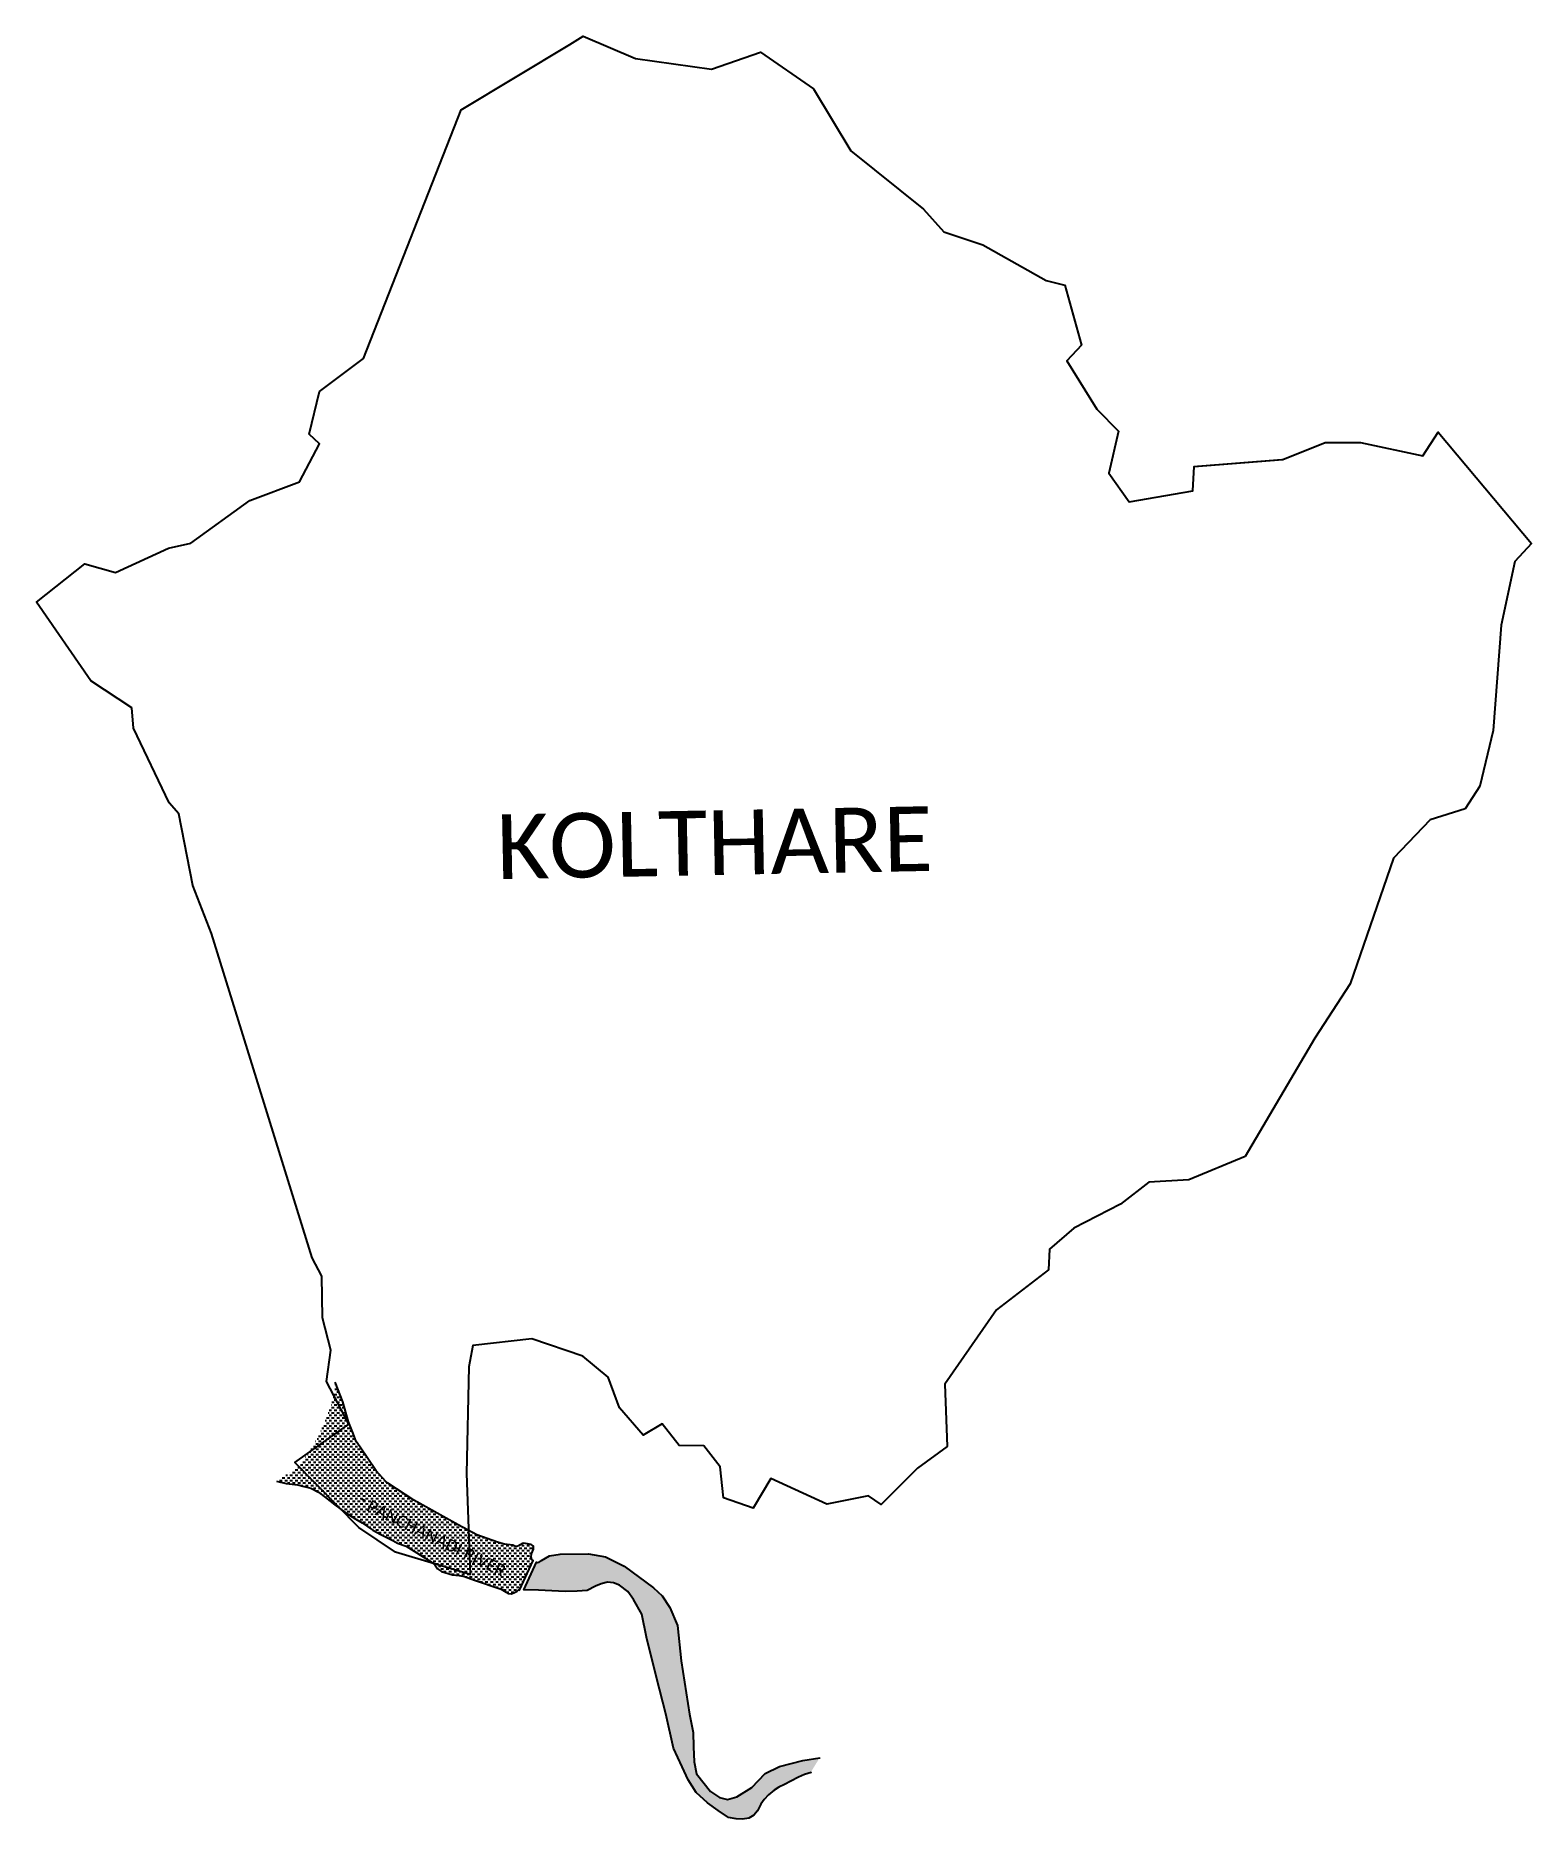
# Model space of a CAD drawing. Header units: metres. Extents: x 301662 to 304177, y 1951236 to 1954233.
import ezdxf

# ---------------------------------------------------------------- set-up
doc = ezdxf.new("R2010")
doc.units = ezdxf.units.M
doc.header["$MEASUREMENT"] = 0
for name, color, linetype in [('ARROW', 7, 'Continuous'), ('RIVER', 4, 'Continuous'), ('RIVER TEXT', 7, 'Continuous'), ('village', 3, 'Continuous'), ('VILLAGE BOUNDRY', 10, 'Continuous'), ('VILLAGE NAME', 250, 'Continuous')]:
    doc.layers.add(name, color=color, linetype=linetype)
doc.styles.get("Standard").update_dxf_attribs({"font": 'simplex.shx'})
doc.dimstyles.get("Standard").update_dxf_attribs({"dimtxt": 0.18, "dimasz": 0.18, "dimexe": 0.18, "dimexo": 0.0625, "dimgap": 0.09, "dimtad": 0, "dimtih": 1, "dimtoh": 1, "dimdec": 4, "dimzin": 0, "dimdsep": 46, "dimtxsty": 'Standard', "dimcen": 0.09, "dimadec": 0, "dimazin": 0, "dimtfac": 1, "dimtdec": 4, "dimtofl": 0, "dimtmove": 0, "dimatfit": 3, "dimfxl": 1, "dimtolj": 1, "dimtzin": 0, "dimarcsym": 0})

msp = doc.modelspace()

# ---------------------------------------------------------------- hatches: boundary and pattern name
at = {"layer": 'RIVER'}
h = msp.add_hatch(dxfattribs=at)
h.set_pattern_fill('DASH', color=256, scale=35)
h.paths.add_polyline_path([(302234.4, 1951821.9), (302207.2, 1951861.2), (302200.6, 1951871.1), (302197, 1951880.1), (302194.6, 1951887.4), (302187.9, 1951904), (302178.4, 1951937.4), (302164.9, 1951971.5), (302164.9, 1951958.4), (302158.2, 1951931.4), (302146, 1951899.5), (302135.2, 1951875.8), (302120.1, 1951851.3), (302107.2, 1951834.8), (302088.5, 1951818.3), (302066.9, 1951804.1), (302083.1, 1951800.6), (302102.4, 1951798.1), (302113.4, 1951795.6), (302124.5, 1951792.3), (302137.1, 1951786), (302149.3, 1951776.6), (302164.8, 1951764.8), (302181.4, 1951752.3), (302200.2, 1951740.7), (302210.5, 1951734.4), (302228.6, 1951722.1), (302242.2, 1951714.6), (302262.1, 1951704.6), (302270, 1951700), (302284.7, 1951694.8), (302326.5, 1951668.6), (302332.7, 1951663.7), (302337.5, 1951657.1), (302343.8, 1951652.4), (302362.6, 1951646.9), (302373.9, 1951645.9), (302382.8, 1951644.3), (302399.2, 1951638.2), (302444.3, 1951622.6), (302452.5, 1951617.5), (302456.7, 1951615.6), (302461.8, 1951615.2), (302466.8, 1951617), (302471, 1951619.7), (302473.2, 1951621.5), (302475.3, 1951621.1), (302498.1, 1951670.7), (302495.9, 1951672.9), (302494.7, 1951676.5), (302495.3, 1951682), (302498.6, 1951689.8), (302498.5, 1951694.9), (302494.6, 1951697.7), (302488.4, 1951699.1), (302485.1, 1951699.8), (302482.1, 1951699.9), (302480, 1951699.4), (302473.6, 1951695.7), (302470.8, 1951694.7), (302467.1, 1951694.8), (302463.7, 1951696.5), (302449.7, 1951698.7), (302437.9, 1951701.8), (302403.5, 1951714.3), (302372, 1951731.1), (302297.4, 1951772.4), (302254, 1951801), (302250.6, 1951803.5)])
h.paths.add_polyline_path([(302204.3, 1951746.4), (302444.9, 1951628.3), (302466.2, 1951671.8), (302225.7, 1951789.9)], flags=24)
h = msp.add_hatch(dxfattribs=at)
h.set_pattern_fill('DASH', color=256, scale=35)
h.paths.add_polyline_path([(302651.1, 1951661.3), (302619.3, 1951677.4), (302591, 1951682.3), (302543.5, 1951681.6), (302525.2, 1951678.6), (302512, 1951670.8), (302507.8, 1951668), (302505.4, 1951667.8), (302503.8, 1951667.9), (302482.4, 1951621.6), (302507.2, 1951621.2), (302551.6, 1951619), (302572, 1951619.2), (302588.6, 1951620.7), (302602.5, 1951627.9), (302612.3, 1951631.9), (302622.7, 1951634.3), (302632.8, 1951633.2), (302643.2, 1951629.6), (302657, 1951618.6), (302666.6, 1951605.6), (302680.3, 1951581), (302688.6, 1951541.9), (302705.2, 1951474.5), (302720.6, 1951413.4), (302733.7, 1951355.4), (302748.1, 1951324.3), (302758.2, 1951302.3), (302772.1, 1951281.2), (302791.1, 1951263.8), (302809, 1951250.6), (302826, 1951238.8), (302839.1, 1951237), (302849.4, 1951236), (302860.3, 1951237.7), (302868.7, 1951243.2), (302874.9, 1951250.1), (302880.5, 1951261.3), (302885.9, 1951269.3), (302893.6, 1951277.3), (302903, 1951284.9), (302910.9, 1951290), (302920.2, 1951294.4), (302930.8, 1951300), (302943.8, 1951307), (302953.6, 1951311.4), (302963.8, 1951314.2), (302979.4, 1951339.6), (302951, 1951334.9), (302911.7, 1951324.6), (302887.7, 1951313.2), (302865.5, 1951289.5), (302840.3, 1951273.8), (302824.7, 1951269.2), (302811, 1951272.6), (302796.1, 1951282.6), (302772.2, 1951312.5), (302768.7, 1951332.5), (302767.4, 1951357.9), (302766.9, 1951382.1), (302760.6, 1951412.6), (302746.6, 1951502.5), (302740.3, 1951561.8), (302727.6, 1951591.9), (302714.6, 1951611.4), (302700.4, 1951625.2)])

# ---------------------------------------------------------------- linework, layer by layer
at = {"layer": 'RIVER', "color": 4}
msp.add_lwpolyline([(302066.8, 1951804.1), (302083.1, 1951800.6), (302102.4, 1951798.1), (302113.4, 1951795.6), (302124.5, 1951792.3), (302137.1, 1951786), (302149.3, 1951776.6), (302164.8, 1951764.8), (302181.4, 1951752.3), (302200.2, 1951740.7), (302210.5, 1951734.4), (302228.6, 1951722.1), (302242.2, 1951714.6), (302262.1, 1951704.6), (302270, 1951700), (302284.7, 1951694.8), (302326.5, 1951668.6), (302332.7, 1951663.7), (302337.5, 1951657.1), (302343.8, 1951652.4), (302362.6, 1951646.9), (302373.9, 1951645.9), (302382.8, 1951644.3), (302399.2, 1951638.2), (302444.3, 1951622.6), (302452.5, 1951617.5), (302456.7, 1951615.6), (302461.8, 1951615.2), (302466.8, 1951617), (302471, 1951619.7), (302472.7, 1951621.1), (302473.6, 1951621.5), (302475.3, 1951621.1), (302498.1, 1951670.7), (302495.9, 1951672.9), (302494.7, 1951676.5), (302495.3, 1951682), (302498.6, 1951689.8), (302498.5, 1951694.9), (302494.6, 1951697.7), (302488.4, 1951699.1), (302485.1, 1951699.8), (302482.1, 1951699.9), (302480, 1951699.4), (302473.6, 1951695.7), (302470.8, 1951694.7), (302467.1, 1951694.8), (302463.7, 1951696.5), (302449.7, 1951698.7), (302437.9, 1951701.8), (302403.5, 1951714.3), (302372, 1951731.1), (302297.4, 1951772.4), (302254, 1951801), (302250.6, 1951803.5), (302250.6, 1951803.5), (302234.4, 1951821.9), (302207.2, 1951861.2), (302207.2, 1951861.2), (302200.6, 1951871.1), (302197, 1951880.1), (302194.6, 1951887.4), (302187.9, 1951904), (302178.4, 1951937.4), (302165.1, 1951970.9)], dxfattribs=at)
at = {"layer": 'RIVER'}
msp.add_lwpolyline([(302965.3, 1951314.6), (302965.3, 1951314.6), (302965.3, 1951314.6), (302965.3, 1951314.6), (302965.3, 1951314.6), (302965.3, 1951314.6), (302965.3, 1951314.6), (302953.6, 1951311.4), (302943.8, 1951307), (302930.8, 1951300), (302920.2, 1951294.4), (302910.9, 1951290), (302903, 1951284.9), (302893.6, 1951277.3), (302885.9, 1951269.3), (302880.5, 1951261.3), (302874.9, 1951250.1), (302868.7, 1951243.2), (302860.3, 1951237.7), (302849.4, 1951236), (302839.1, 1951237), (302826, 1951238.8), (302809, 1951250.6), (302791.1, 1951263.8), (302772.1, 1951281.2), (302758.2, 1951302.3), (302748.1, 1951324.3), (302733.7, 1951355.4), (302720.6, 1951413.4), (302705.2, 1951474.5), (302688.6, 1951541.9), (302680.3, 1951581), (302666.6, 1951605.6), (302657, 1951618.6), (302643.2, 1951629.6), (302632.8, 1951633.2), (302622.7, 1951634.3), (302612.3, 1951631.9), (302602.5, 1951627.9), (302588.6, 1951620.7), (302572, 1951619.2), (302551.6, 1951619), (302507.2, 1951621.2), (302482.4, 1951621.6), (302503.8, 1951667.9), (302505.4, 1951667.8), (302507.8, 1951668), (302512, 1951670.8), (302525.2, 1951678.6), (302543.5, 1951681.6), (302591, 1951682.3), (302619.3, 1951677.4), (302651.1, 1951661.3), (302700.4, 1951625.2), (302714.6, 1951611.4), (302727.6, 1951591.9), (302740.3, 1951561.8), (302746.6, 1951502.5), (302760.6, 1951412.6), (302766.9, 1951382.1), (302767.4, 1951357.9), (302768.7, 1951332.5), (302772.2, 1951312.5), (302796.1, 1951282.6), (302811, 1951272.6), (302824.7, 1951269.2), (302840.3, 1951273.8), (302865.5, 1951289.5), (302887.7, 1951313.2), (302911.7, 1951324.6), (302951, 1951334.9), (302979.4, 1951339.6), (302979.4, 1951339.6), (302979.4, 1951339.6)], dxfattribs=at)
at = {"layer": 'village', "color": 3, "true_color": 0x00ff00}
msp.add_polyline3d([(304175.3, 1953380, 0), (304147.2, 1953349.7, 0), (304124.2, 1953243, 0), (304111, 1953065.6, 0), (304088.5, 1952972.3, 0), (304063.9, 1952934.2, 0), (304005.1, 1952915.7, 0), (303943.1, 1952851.3, 0), (303870.3, 1952640.2, 0), (303811, 1952548.8, 0), (303694.3, 1952349.9, 0), (303599.7, 1952310.8, 0), (303532.6, 1952306.7, 0), (303484.9, 1952269.9, 0), (303406.3, 1952229.6, 0), (303365.6, 1952194.4, 0), (303364, 1952159.7, 0), (303276.2, 1952092.4, 0), (303189.7, 1951967.3, 0), (303193.7, 1951862.5, 0), (303143.6, 1951826.1, 0), (303082.6, 1951765.2, 0), (303061.4, 1951779.4, 0), (302991.6, 1951765.8, 0), (302897, 1951808.7, 0), (302867.5, 1951759.1, 0), (302817.6, 1951776.5, 0), (302811.9, 1951828.4, 0), (302784.6, 1951863.6, 0), (302743.3, 1951864.4, 0), (302714.7, 1951900.5, 0), (302682.8, 1951881.8, 0), (302643.3, 1951927.7, 0), (302623.9, 1951978.8, 0), (302581.6, 1952014.6, 0), (302495.8, 1952043.7, 0), (302396.8, 1952032.3, 0), (302389.8, 1951996.4, 0), (302386.1, 1951817.2, 0), (302392.4, 1951647.5, 0), (302266.7, 1951685, 0), (302205, 1951726.7, 0), (302097.5, 1951835.9, 0), (302188.5, 1951900, 0), (302150.9, 1951971.9, 0), (302158.2, 1952024.5, 0), (302143.9, 1952078.9, 0), (302143, 1952148.6, 0), (302126.8, 1952179.4, 0), (301957.8, 1952724.8, 0), (301926, 1952805.1, 0), (301902.9, 1952925.7, 0), (301886.3, 1952944.4, 0), (301826.7, 1953069.9, 0), (301823.8, 1953103.9, 0), (301754.9, 1953149, 0), (301663.6, 1953281.4, 0), (301745, 1953346, 0), (301796.2, 1953331.3, 0), (301885.1, 1953372.5, 0), (301922.7, 1953380.6, 0), (302022.1, 1953452.4, 0), (302105.5, 1953483.7, 0), (302139.2, 1953547.4, 0), (302121.5, 1953563.8, 0), (302139, 1953635.3, 0), (302213.2, 1953691, 0), (302377, 1954109, 0), (302559.4, 1954218.7, 0), (302582.1, 1954232.4, 0), (302669.7, 1954195.2, 0), (302797.5, 1954177.1, 0), (302880, 1954205.9, 0), (302968.7, 1954144.2, 0), (303031.7, 1954040, 0), (303154, 1953941.9, 0), (303187.8, 1953903.8, 0), (303253.6, 1953881.8, 0), (303359.8, 1953822.3, 0), (303391, 1953814.3, 0), (303419.4, 1953713.3, 0), (303394.3, 1953687.3, 0), (303444.7, 1953606, 0), (303481.3, 1953569.1, 0), (303465.2, 1953498, 0), (303499.1, 1953450, 0), (303606.2, 1953468.6, 0), (303608.5, 1953509.7, 0), (303757.5, 1953521.5, 0), (303828.3, 1953550, 0), (303887.8, 1953550, 0), (303992.5, 1953527.4, 0), (304018.5, 1953567.4, 0)], close=True, dxfattribs=at)
at = {"layer": 'VILLAGE BOUNDRY', "color": 3, "const_width": 2}
msp.add_lwpolyline([(304175.3, 1953380), (304147.2, 1953349.7), (304124.2, 1953243), (304111, 1953065.6), (304088.5, 1952972.3), (304063.9, 1952934.2), (304005.1, 1952915.7), (303943.1, 1952851.3), (303870.3, 1952640.2), (303811, 1952548.8), (303694.3, 1952349.9), (303599.7, 1952310.8), (303532.6, 1952306.7), (303484.9, 1952269.9), (303406.3, 1952229.6), (303365.6, 1952194.4), (303364, 1952159.7), (303276.2, 1952092.4), (303189.7, 1951967.3), (303193.7, 1951862.5), (303143.6, 1951826.1), (303082.6, 1951765.2), (303061.4, 1951779.4), (302991.6, 1951765.8), (302897, 1951808.7), (302867.5, 1951759.1), (302817.6, 1951776.5), (302811.9, 1951828.4), (302784.6, 1951863.6), (302743.3, 1951864.4), (302714.7, 1951900.5), (302682.8, 1951881.8), (302643.3, 1951927.7), (302623.9, 1951978.8), (302581.6, 1952014.6), (302495.8, 1952043.7), (302396.8, 1952032.3), (302389.8, 1951996.4), (302386.1, 1951817.2), (302392.4, 1951647.5), (302266.7, 1951685), (302205, 1951726.7), (302097.5, 1951835.9), (302188.5, 1951900), (302150.9, 1951971.9), (302158.2, 1952024.5), (302143.9, 1952078.9), (302143, 1952148.6), (302126.8, 1952179.4), (301957.8, 1952724.8), (301926, 1952805.1), (301902.9, 1952925.7), (301886.3, 1952944.4), (301826.7, 1953069.9), (301823.8, 1953103.9), (301754.9, 1953149), (301663.6, 1953281.4), (301745, 1953346), (301796.2, 1953331.3), (301885.1, 1953372.5), (301922.7, 1953380.6), (302022.1, 1953452.4), (302105.5, 1953483.7), (302139.2, 1953547.4), (302121.5, 1953563.8), (302139, 1953635.3), (302213.2, 1953691), (302377, 1954109), (302559.4, 1954218.7), (302582.1, 1954232.4), (302669.7, 1954195.2), (302797.5, 1954177.1), (302880, 1954205.9), (302968.7, 1954144.2), (303031.7, 1954040), (303154, 1953941.9), (303187.8, 1953903.8), (303253.6, 1953881.8), (303359.8, 1953822.3), (303391, 1953814.3), (303419.4, 1953713.3), (303394.3, 1953687.3), (303444.7, 1953606), (303481.3, 1953569.1), (303465.2, 1953498), (303499.1, 1953450), (303606.2, 1953468.6), (303608.5, 1953509.7), (303757.5, 1953521.5), (303828.3, 1953550), (303887.8, 1953550), (303992.5, 1953527.4), (304018.5, 1953567.4)], close=True, dxfattribs=at)

# ---------------------------------------------------------------- texts
at = {"layer": 'RIVER TEXT', "insert": (302209.5, 1951781.3), "char_height": 20, "attachment_point": 1, "rotation": 333.8624}
msp.add_mtext_dynamic_manual_height_columns('\\pxqc;{\\fCalibri|b0|i0|c0|p34;PANCHANADI RIVER}', width=290.731, gutter_width=1, heights=[0], dxfattribs=at)
at = {"layer": 'VILLAGE NAME', "insert": (302435.5, 1952924.6), "char_height": 108.748, "attachment_point": 1, "rotation": 1.1028}
msp.add_mtext_dynamic_manual_height_columns('{\\fCalibri|b0|i0|c0|p34;KOLTHARE}', width=1571.314, gutter_width=543.7, heights=[0], dxfattribs=at)

# ---------------------------------------------------------------- leaders
at = {"layer": 'ARROW'}
msp.add_leader([(302208.9, 1951775.3), (302215.9, 1951771.1)], dimstyle='Standard', override={"dimasz": 3, "dimgap": 0.09, "dimtad": 0}, dxfattribs=at)

doc.saveas('drawing.dxf')
